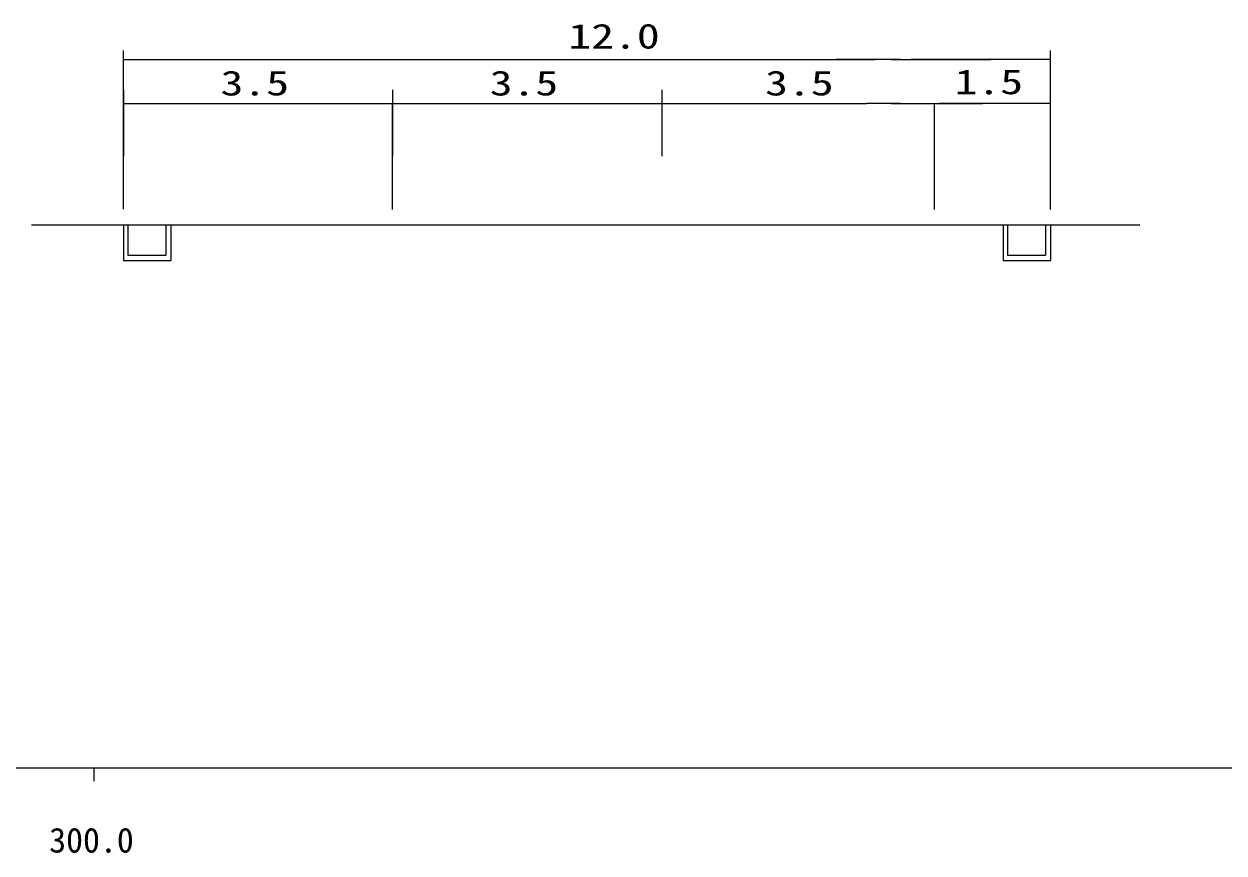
# Model space of a CAD drawing. Units: millimetres, scale not verified. Extents: x -66348 to 573652, y -123902 to 236098.
# Drawn here: x 256516 to 344937, y 54812 to 115914 of the extents above; entities that cross this region are included whole.
import ezdxf
from ezdxf.enums import TextEntityAlignment as Align

# ---------------------------------------------------------------- set-up
doc = ezdxf.new("R2010")
doc.units = ezdxf.units.MM
doc.header["$LTSCALE"] = 1000
doc.layers.add('M-BGD-CRST', color=7, linetype='Continuous', lineweight=13)
doc.layers.add('M-TTL-BAND', color=7, linetype='Continuous', lineweight=13)
doc.styles.add('ＭＳ ゴシック', font='')
doc.styles.get('ＭＳ ゴシック').set_extended_font_data('MS Gothic')

msp = doc.modelspace()

# ---------------------------------------------------------------- linework, layer by layer
at = {"layer": 'M-BGD-CRST'}
for p, q in [((263838, 102268), (263838, 113969)), ((263838, 113307), (267762, 113307)), ((266342, 113307), (285673, 113307)), ((282635, 113307), (287594, 113307)), ((282635, 113307), (284791, 113307)), ((286175, 113307), (319217, 113307)), ((321110, 113307), (316365, 113307)), ((320408, 113307), (324741, 113307)), ((328443, 113307), (321889, 113307)), ((324130, 113307), (323958, 113307)), ((323958, 113307), (327761, 113307)), ((332158, 113307), (324909, 113307)), ((332158, 102251), (332158, 113969)), ((263838, 111051), (263838, 106171)), ((283671, 111051), (283671, 106171)), ((283671, 111051), (283671, 106171)), ((303504, 111051), (303504, 106171)), ((263838, 110051), (267762, 110051)), ((263838, 110051), (264959, 110051)), ((266342, 110051), (268846, 110051)), ((268846, 110051), (283671, 110051)), ((282635, 110051), (287594, 110051)), ((282635, 110051), (283671, 110051)), ((283671, 102251), (283671, 110051)), ((283671, 110051), (284791, 110051)), ((283671, 110051), (285673, 110051)), ((286175, 110051), (288679, 110051)), ((288679, 110051), (303504, 110051)), ((303504, 110051), (318606, 110051)), ((321110, 110051), (318606, 110051)), ((320408, 110051), (324130, 110051)), ((323613, 102251), (323613, 110051)), ((324130, 110051), (323958, 110051)), ((323958, 110051), (327151, 110051)), ((328443, 110051), (324130, 110051)), ((332158, 110051), (327151, 110051)), ((257057, 101114), (273905, 101114)), ((260565, 101114), (264168, 101114)), ((263838, 101114), (320706, 101114)), ((263838, 101114), (263838, 98487)), ((264168, 101114), (264168, 98867)), ((265808, 101114), (266423, 101114)), ((266958, 101114), (268198, 101114)), ((266958, 101114), (266958, 98867)), ((267331, 101114), (269706, 101114)), ((267331, 101114), (268998, 101114)), ((267331, 101114), (267331, 98487)), ((271512, 101114), (271897, 101114)), ((318507, 101114), (332158, 101114)), ((325392, 101114), (338732, 101114)), ((325392, 101114), (328995, 101114)), ((328665, 101114), (328665, 98487)), ((328995, 101114), (328995, 98867)), ((330635, 101114), (331251, 101114)), ((331785, 101114), (333026, 101114)), ((331785, 101114), (331785, 98867)), ((332158, 101114), (334533, 101114)), ((332158, 101114), (333825, 101114)), ((332158, 101114), (332158, 98487)), ((263838, 98487), (267331, 98487)), ((264168, 98867), (266958, 98867)), ((328665, 98487), (332158, 98487)), ((328995, 98867), (331785, 98867))]:
    msp.add_line(p, q, dxfattribs=at)
at = {"layer": 'M-TTL-BAND'}
for p, q in [((-66348, 61097), (472652, 61097)), ((261652, 61098), (261652, 60097))]:
    msp.add_line(p, q, dxfattribs=at)

# ---------------------------------------------------------------- texts
at = {"layer": 'M-BGD-CRST', "style": 'ＭＳ ゴシック', "width": 1.35}
for s, p in [('12.0', (296627, 113543)), ('3.5', (271001, 110093)), ('3.5', (290834, 110093)), ('3.5', (311128, 110093)), ('1.5', (325088, 110182))]:
    msp.add_text(s, height=1833, rotation=0.1, dxfattribs=at).set_placement(p, align=Align.BOTTOM_LEFT)
at = {"layer": 'M-TTL-BAND', "style": 'ＭＳ ゴシック'}
msp.add_text('300.0', height=1833, dxfattribs=at).set_placement((258371, 54292), align=Align.BOTTOM_LEFT)

doc.saveas('drawing.dxf')
